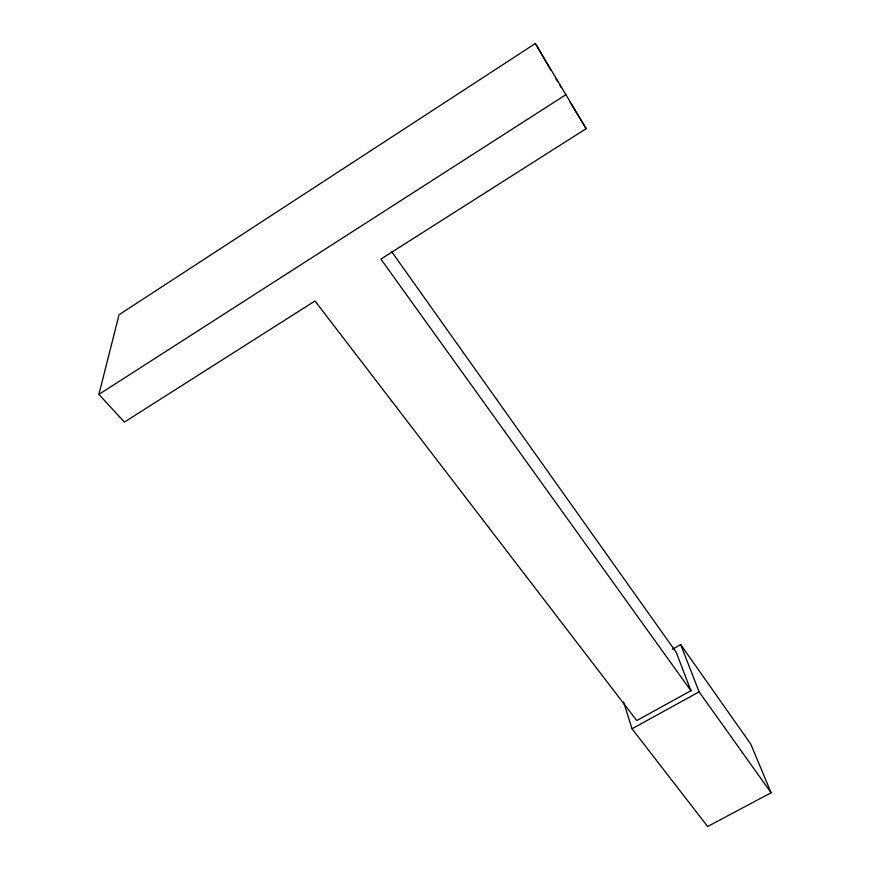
<?xml version="1.0" encoding="UTF-8"?>
<svg xmlns="http://www.w3.org/2000/svg" width="870" height="870" viewBox="0 0 870 870"><rect width="100%" height="100%" fill="white"/><g stroke="black" fill="none" stroke-linecap="round" stroke-linejoin="round"><path stroke-width="1.3" d="M691.704 690.269L636.775 720.556L314.994 300.976L124.388 422.091L98.908 394.393L119.049 314.722L535.365 43.5L586.162 128.673L380.897 259.097L690.91 690.715L676.262 652.326L391.641 251.626M98.908 394.393L566.326 94.406M672.434 649.248L680.721 644.616L750.799 744.144L771.092 792.755L707.647 826.5L632.011 728.788L623.594 701.992M632.011 728.788L699.099 691.867L680.721 644.616M699.099 691.867L771.092 792.755M555.538 78.137L557.626 81.584M559.714 85.032L561.106 87.326M570.154 102.258L586.162 128.673M535.365 43.5L550.764 70.078"/></g></svg>
